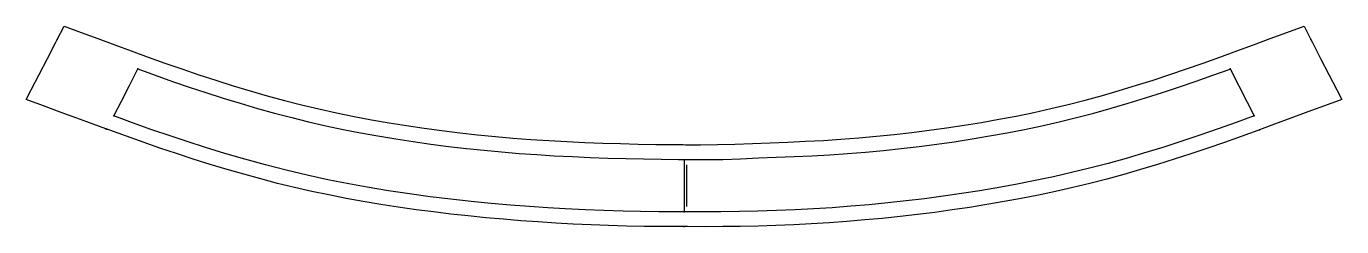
# Model space of a CAD drawing. Extents: x -3289 to -2160, y -195 to -23.
import ezdxf

# ---------------------------------------------------------------- set-up
doc = ezdxf.new("R2010")
doc.units = 0
for name, color, linetype in [('1', 1, 'Continuous'), ('14', 3, 'Continuous'), ('4', 2, 'Continuous'), ('7', 7, 'Continuous'), ('8', 6, 'Continuous')]:
    doc.layers.add(name, color=color, linetype=linetype)

msp = doc.modelspace()

# ---------------------------------------------------------------- linework, layer by layer
at = {"layer": '1'}
msp.add_lwpolyline([(-2724.429321, -194.762764), (-2724.336548, -194.762287), (-2728.533077, -194.783761), (-2743.36026, -194.779386), (-2758.687838, -194.625283), (-2773.714965, -194.29705), (-2789.156005, -193.820086), (-2804.175579, -193.245037), (-2819.470264, -192.535497), (-2834.478254, -191.710055), (-2849.491062, -190.758254), (-2864.483113, -189.681609), (-2879.462859, -188.474925), (-2894.433492, -187.132728), (-2909.673582, -185.620621), (-2924.615524, -183.988963), (-2939.537432, -182.204745), (-2954.441766, -180.259496), (-2969.738533, -178.081545), (-2984.591895, -175.778699), (-2999.758619, -173.223474), (-3014.544979, -170.522991), (-3029.352295, -167.603228), (-3044.055933, -164.483603), (-3058.710903, -161.151247), (-3073.317313, -157.603679), (-3087.865075, -153.840512), (-3102.360072, -149.86288), (-3116.79172, -145.691755), (-3131.17981, -141.344016), (-3145.811639, -136.756637), (-3160.112151, -132.128179), (-3174.60305, -127.270295), (-3188.79924, -122.332188), (-3203.210297, -117.172432), (-3217.33029, -112.020494), (-3219.919128, -111.06864), (-3220.706482, -110.780592), (-3231.733296, -106.724762), (-3245.842644, -101.54373), (-3259.96027, -96.366072), (-3274.417002, -91.061315), (-3289.118958, -85.663061), (-3284.853972, -77.382783), (-3277.987633, -64.052103), (-3270.98294, -50.452773), (-3263.9754, -36.847702), (-3262.606201, -34.189503), (-3256.741943, -22.803791), (-3242.110231, -28.137708), (-3227.717966, -33.381169), (-3213.160478, -38.683242), (-3198.983539, -43.858295), (-3184.470975, -49.165436), (-3170.240032, -54.30457), (-3155.659565, -59.42254), (-3141.042209, -64.377446), (-3126.351894, -69.170846), (-3111.60547, -73.801254), (-3096.81144, -78.264967), (-3082.364874, -82.421675), (-3067.452945, -86.474633), (-3052.879661, -90.18945), (-3037.845218, -93.761517), (-3022.867562, -97.067727), (-3007.72871, -100.167), (-2992.85858, -102.986589), (-2977.637718, -105.653467), (-2962.818708, -108.04432), (-2947.532205, -110.304981), (-2932.335771, -112.352131), (-2916.996771, -114.223287), (-2901.782228, -115.893732), (-2886.403258, -117.401128), (-2871.370236, -118.701384), (-2855.961327, -119.861645), (-2840.545273, -120.859648), (-2825.116017, -121.708875), (-2809.635544, -122.425079), (-2794.194539, -123.019773), (-2779.081349, -123.503421), (-2763.633841, -123.901425), (-2748.578378, -124.175622), (-2733.433882, -124.34375), (-2725.186157, -124.397593), (-2723.226034, -124.429082), (-2710.260768, -124.513637), (-2695.720941, -124.336115), (-2680.645575, -123.922581), (-2665.601293, -123.361987), (-2650.535412, -122.747215), (-2635.150687, -122.152947), (-2620.084534, -121.534251), (-2604.751129, -120.710281), (-2589.706835, -119.683677), (-2574.229939, -118.451277), (-2559.211733, -117.100509), (-2543.88954, -115.560546), (-2528.904026, -113.884261), (-2513.907725, -112.022604), (-2498.968015, -109.977493), (-2483.81354, -107.706187), (-2468.931554, -105.276229), (-2454.043257, -102.638319), (-2439.233401, -99.801482), (-2424.072137, -96.669855), (-2409.352994, -93.394802), (-2394.604611, -89.863591), (-2379.998218, -86.116968), (-2365.195308, -82.072863), (-2350.708304, -77.888713), (-2336.028284, -73.440669), (-2321.647857, -68.904219), (-2307.183741, -64.185171), (-2292.899543, -59.354562), (-2278.555759, -54.303044), (-2264.377706, -49.168966), (-2249.79021, -43.84717), (-2235.573794, -38.662043), (-2221.107378, -33.387293), (-2206.692472, -28.132709), (-2192.062073, -22.801054), (-2186.195526, -34.190946), (-2184.84987, -36.803519), (-2177.794107, -50.502255), (-2170.795073, -64.090849), (-2163.954928, -77.370955), (-2159.717255, -85.598373), (-2174.44544, -91.020528), (-2188.774933, -96.292876), (-2203.349037, -101.653303), (-2217.450222, -106.848384), (-2230.35141, -111.610308), (-2231.825876, -112.153499), (-2245.938384, -117.317879), (-2260.482578, -122.530649), (-2274.676711, -127.466381), (-2289.197763, -132.330954), (-2303.497054, -136.954072), (-2317.985863, -141.489443), (-2332.374344, -145.826247), (-2346.836209, -149.988821), (-2361.334191, -153.945076), (-2375.99264, -157.711117), (-2390.602265, -161.233275), (-2405.373295, -164.568648), (-2420.076763, -167.675477), (-2434.813669, -170.588666), (-2449.591599, -173.318789), (-2464.397032, -175.8711), (-2479.235369, -178.250911), (-2494.208403, -180.475271), (-2509.097388, -182.514479), (-2523.996363, -184.386311), (-2538.926723, -186.09618), (-2554.327073, -187.689346), (-2569.291021, -189.074848), (-2584.717359, -190.338898), (-2599.707095, -191.410334), (-2615.14986, -192.355305), (-2630.158148, -193.122527), (-2645.606671, -193.76027), (-2660.627032, -194.234387), (-2676.06998, -194.572961), (-2691.096646, -194.76131), (-2706.307683, -194.819458), (-2721.32788, -194.781035), (-2724.478149, -194.76202)], close=True, dxfattribs=at)
at = {"layer": '14'}
msp.add_lwpolyline([(-2724.40155, -182.062225), (-2724.40155, -182.062225), (-2731.128452, -182.116777), (-2745.913735, -182.07296), (-2761.800427, -181.852024), (-2776.68152, -181.505543), (-2793.542989, -180.960831), (-2809.413544, -180.304725), (-2826.454002, -179.4464), (-2841.453201, -178.557812), (-2857.097365, -177.495545), (-2873.310329, -176.244488), (-2890.016027, -174.789523), (-2907.138294, -173.115541), (-2924.600964, -171.207432), (-2942.327976, -169.050075), (-2960.243163, -166.628362), (-2978.270374, -163.927183), (-2996.333496, -160.931423), (-3012.126499, -158.05572), (-3030.115278, -154.4773), (-3048.04184, -150.580993), (-3065.894409, -146.362439), (-3083.849006, -141.767348), (-3101.473834, -136.911462), (-3118.733779, -131.860019), (-3135.364262, -126.747013), (-3151.100657, -121.70645), (-3165.678375, -116.872326), (-3181.269599, -111.532553), (-3198.079429, -105.575661), (-3214.055176, -99.683647), (-3214.055176, -99.683647), (-3214.055176, -99.683647), (-3207.52301, -87.0018), (-3200.564594, -73.492142), (-3193.327026, -59.440212), (-3193.327026, -59.440212), (-3178.485114, -64.849713), (-3163.546857, -70.145567), (-3149.334568, -75.001326), (-3134.954178, -79.733285), (-3120.071871, -84.467851), (-3105.598028, -88.904654), (-3090.515479, -93.317668), (-3075.925214, -97.360286), (-3061.276187, -101.183919), (-3046.691478, -104.746257), (-3031.929347, -108.103324), (-3016.923, -111.275964), (-3002.06786, -114.193262), (-2987.17368, -116.903862), (-2971.901859, -119.468219), (-2956.940135, -121.777124), (-2941.653636, -123.935847), (-2926.638299, -125.865673), (-2911.039026, -127.676919), (-2895.981759, -129.244728), (-2881.044352, -130.631499), (-2865.95578, -131.866754), (-2850.901829, -132.936464), (-2835.853599, -133.852664), (-2820.254319, -134.660533), (-2805.109547, -135.322192), (-2789.927573, -135.87554), (-2774.430621, -136.335091), (-2759.290971, -136.686068), (-2744.033231, -136.942133), (-2729.051369, -137.08859), (-2724.755554, -137.105608), (-2718.916947, -137.184773), (-2704.19506, -137.212333), (-2691.160075, -137.009808), (-2675.801489, -136.461944), (-2660.444627, -135.801736), (-2645.256364, -135.247155), (-2629.897337, -134.692895), (-2614.572236, -133.98312), (-2599.228639, -133.073536), (-2583.896112, -131.978457), (-2568.576584, -130.711371), (-2553.143714, -129.272573), (-2537.85641, -127.684287), (-2522.554505, -125.914184), (-2507.309693, -123.958439), (-2492.31956, -121.844468), (-2477.12883, -119.504639), (-2461.970528, -116.9636), (-2447.029344, -114.249041), (-2431.947037, -111.28973), (-2417.233225, -108.182184), (-2402.245042, -104.777835), (-2387.401929, -101.152503), (-2372.530313, -97.266867), (-2357.719279, -93.155823), (-2342.926384, -88.821178), (-2328.233145, -84.312182), (-2313.637481, -79.665017), (-2299.038802, -74.857441), (-2284.643743, -69.932116), (-2270.396837, -64.878282), (-2255.421448, -59.545498), (-2255.475616, -59.440231), (-2247.957722, -74.036291), (-2240.838632, -87.857973), (-2234.74762, -99.683647), (-2234.74762, -99.683647), (-2250.30454, -105.439772), (-2265.664128, -110.906677), (-2281.523255, -116.365116), (-2297.726729, -121.750868), (-2313.354818, -126.756251), (-2329.865554, -131.82894), (-2344.832489, -136.218663), (-2360.102678, -140.469844), (-2376.157258, -144.661936), (-2391.637195, -148.431723), (-2407.178663, -151.962527), (-2422.77525, -155.264443), (-2438.420564, -158.347568), (-2452.469166, -160.931463), (-2470.43856, -163.995233), (-2486.197751, -166.465612), (-2501.987598, -168.742713), (-2517.805386, -170.829518), (-2533.64827, -172.728991), (-2549.513556, -174.444113), (-2565.398396, -175.977852), (-2581.300098, -177.333188), (-2597.215814, -178.513088), (-2613.142813, -179.52053), (-2629.078362, -180.358488), (-2645.019616, -181.029934), (-2660.96388, -181.537843), (-2676.908308, -181.885188), (-2692.850206, -182.074943), (-2707.69279, -182.120319), (-2722.023947, -182.077477), (-2724.40155, -182.062225)], close=True, dxfattribs=at)
at = {"layer": '4'}
for p in [(-3262.606201, -34.189503), (-2186.195526, -34.190946), (-3193.327026, -59.440212), (-2255.475616, -59.440231), (-3214.055176, -99.683647), (-3214.055176, -99.683647), (-2234.74762, -99.683647), (-3220.706482, -110.780592), (-3219.919128, -111.06864), (-2230.35141, -111.610308), (-2724.40155, -182.062225), (-2724.40155, -182.062225), (-2724.478149, -194.76202), (-2724.336548, -194.762287)]:
    msp.add_point(p, dxfattribs=at)
at = {"layer": '7'}
msp.add_line((-2722.257385, -141.633129), (-2722.257385, -177.582321), dxfattribs=at)
at = {"layer": '8'}
msp.add_lwpolyline([(-2724.40155, -137.080526), (-2724.40155, -152.813209), (-2724.40155, -167.829125), (-2724.40155, -182.062225)], dxfattribs=at)

doc.saveas('drawing.dxf')
